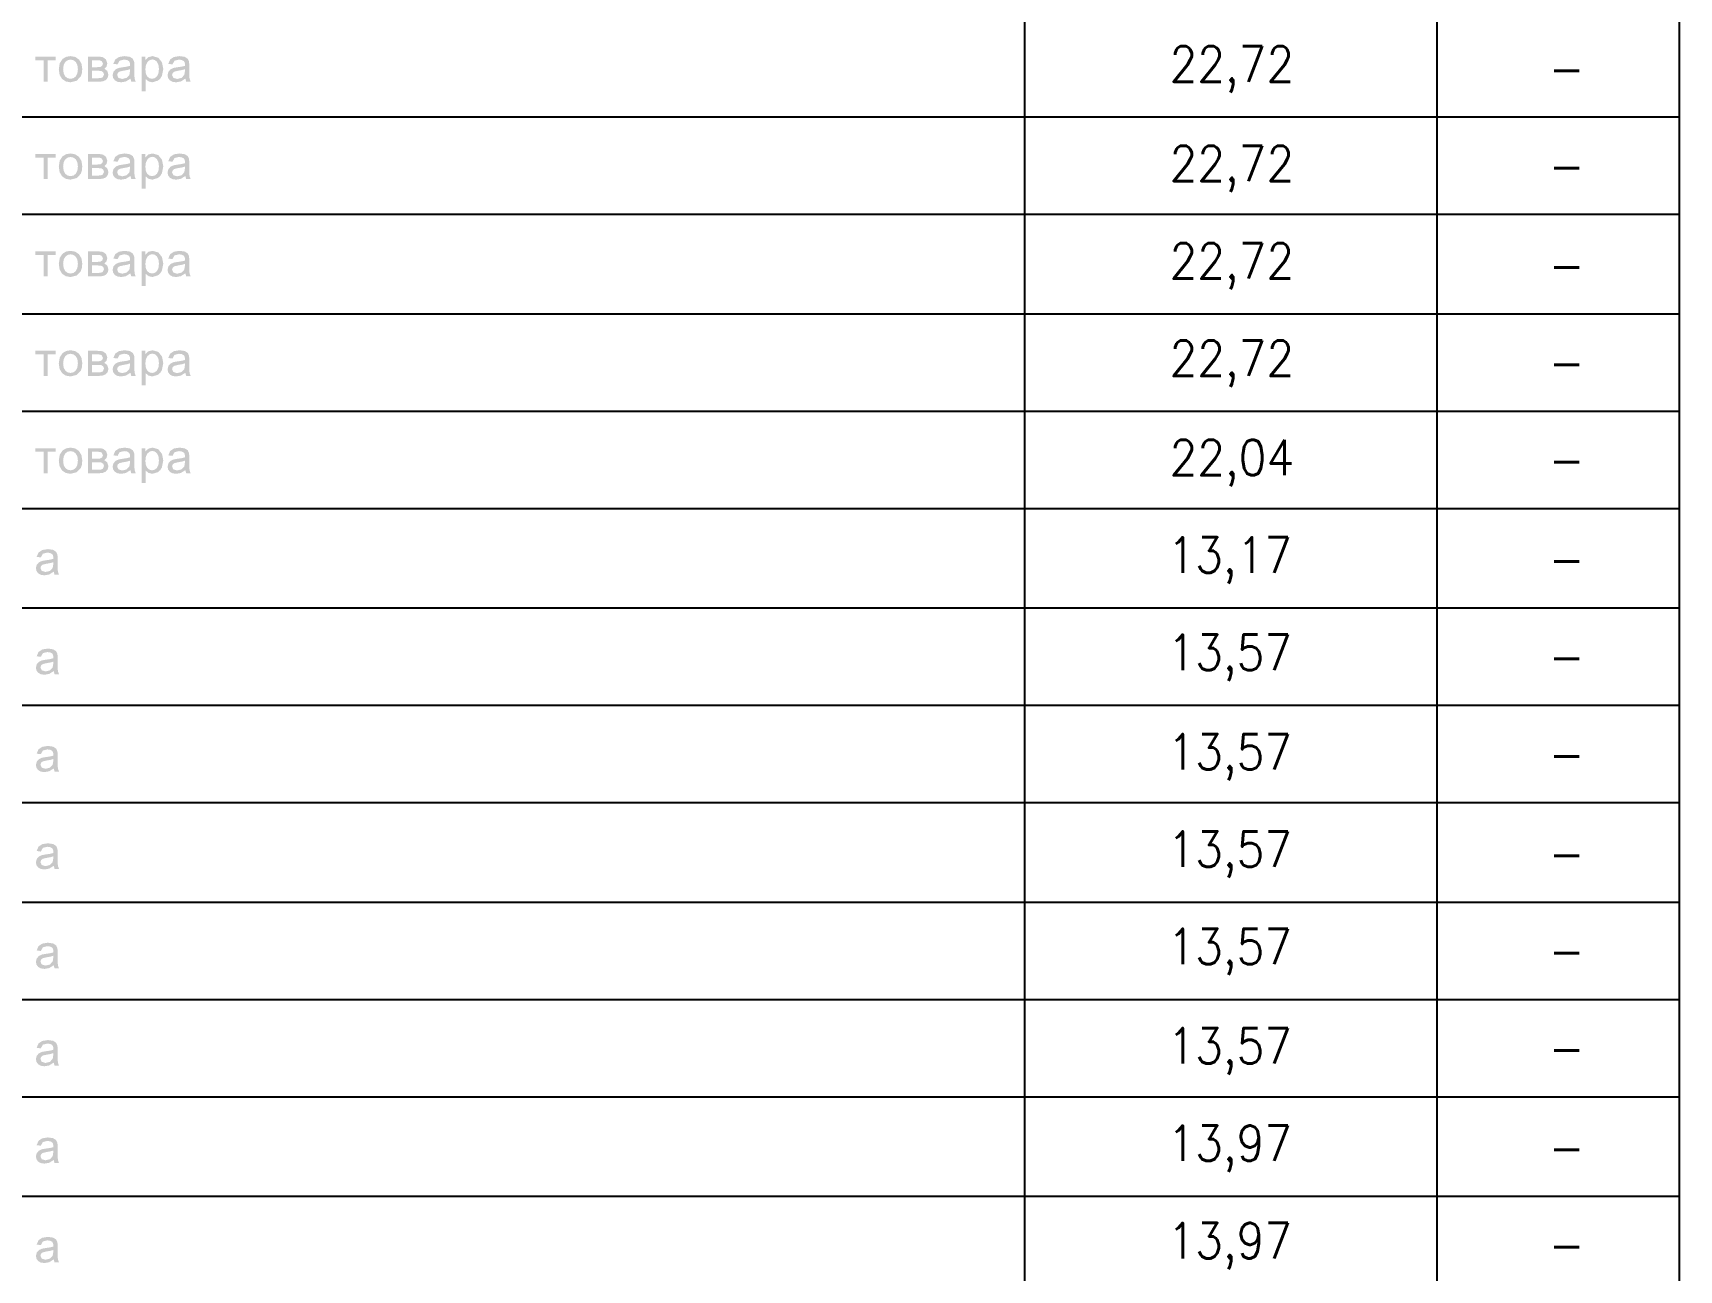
# Model space of a CAD drawing. Header units: millimetres. Extents: x 0 to 420, y 0 to 297.
# Drawn here: x 44.04 to 77.68, y 100.3 to 125.58 of the extents above; entities that cross this region are included whole.
import ezdxf

# ---------------------------------------------------------------- set-up
doc = ezdxf.new("R2010")
doc.units = ezdxf.units.MM
doc.layers.get('0').update_dxf_attribs({"linetype": 'CONTINUOUS'})
doc.styles.get("Standard").update_dxf_attribs({"font": 'STANDARD'})

msp = doc.modelspace()

# ---------------------------------------------------------------- hatches: boundary and pattern name
at = {"true_color": 0x0000fb}
for points in [[(44.088075, 125.099078), (44.504242, 125.099078), (44.504242, 125.027421), (44.339429, 125.027421), (44.339429, 124.587), (44.253439, 124.587), (44.253439, 125.027421), (44.088075, 125.027421)], [(44.088075, 123.109412), (44.504242, 123.109412), (44.504242, 123.037754), (44.339429, 123.037754), (44.339429, 122.597333), (44.253439, 122.597333), (44.253439, 123.037754), (44.088075, 123.037754)], [(44.088075, 121.119745), (44.504242, 121.119745), (44.504242, 121.048087), (44.339429, 121.048087), (44.339429, 120.607666), (44.253439, 120.607666), (44.253439, 121.048087), (44.088075, 121.048087)], [(44.088075, 119.087745), (44.504242, 119.087745), (44.504242, 119.016087), (44.339429, 119.016087), (44.339429, 118.575666), (44.253439, 118.575666), (44.253439, 119.016087), (44.088075, 119.016087)], [(44.088075, 117.098079), (44.504242, 117.098079), (44.504242, 117.026421), (44.339429, 117.026421), (44.339429, 116.586), (44.253439, 116.586), (44.253439, 117.026421), (44.088075, 117.026421)]]:
    msp.add_hatch(color=0, dxfattribs=at).paths.add_polyline_path(points, flags=0)
h = msp.add_hatch(color=0, dxfattribs=at)
h.paths.add_polyline_path([(44.565339, 124.843315), (44.584907, 124.966994), (44.644162, 125.053879), (44.717405, 125.096322), (44.805117, 125.110654), (44.901098, 125.093291), (44.977648, 125.041201), (45.028015, 124.958863), (45.044896, 124.85048), (45.037454, 124.761735), (45.01513, 124.694486), (44.929141, 124.606843), (44.805117, 124.575424), (44.707966, 124.592512), (44.631484, 124.644326), (44.581875, 124.728317)], flags=0)
h.paths.add_polyline_path([(44.654084, 124.843315), (44.664833, 124.756843), (44.697079, 124.695589), (44.745517, 124.65914), (44.805117, 124.647082), (44.864235, 124.659209), (44.912604, 124.69614), (44.94485, 124.758083), (44.955599, 124.846071), (44.94485, 124.929166), (44.912604, 124.989938), (44.864235, 125.026663), (44.805117, 125.038996), (44.745517, 125.026663), (44.697079, 124.989938), (44.664833, 124.928822)], flags=0)
h = msp.add_hatch(color=0, dxfattribs=at)
h.paths.add_polyline_path([(45.159179, 125.099078), (45.35927, 125.099078), (45.423417, 125.095909), (45.468962, 125.086952), (45.530698, 125.041752), (45.556605, 124.96348), (45.541171, 124.898987), (45.495971, 124.853788), (45.555502, 124.808588), (45.579756, 124.730315), (45.564115, 124.666788), (45.52739, 124.622277), (45.469513, 124.59575), (45.390138, 124.587), (45.159179, 124.587)], flags=0)
h.paths.add_polyline_path([(45.246271, 124.883553), (45.338875, 124.883553), (45.414391, 124.889065), (45.451874, 124.912768), (45.46841, 124.955211), (45.439747, 125.011435), (45.400818, 125.023355), (45.341631, 125.027421), (45.246271, 125.027421)], flags=0)
h.paths.add_polyline_path([(45.246271, 124.658657), (45.360372, 124.658657), (45.422453, 124.662861), (45.461796, 124.675745), (45.490459, 124.734725), (45.474474, 124.779925), (45.433133, 124.806934), (45.351002, 124.812447), (45.246271, 124.812447)], flags=0)
h = msp.add_hatch(color=0, dxfattribs=at)
h.paths.add_polyline_path([(46.029294, 124.650389), (45.936139, 124.59196), (45.840227, 124.575424), (45.765538, 124.585759), (45.710692, 124.616765), (45.676723, 124.663618), (45.665492, 124.722047), (45.68258, 124.790398), (45.727228, 124.840559), (45.790067, 124.869222), (45.867237, 124.882451), (45.95805, 124.89568), (46.021577, 124.912217), (46.022128, 124.934816), (46.015996, 124.979947), (45.997875, 125.009782), (45.95612, 125.031624), (45.898656, 125.038996), (45.808257, 125.017499), (45.765262, 124.941431), (45.680375, 124.953006), (45.718409, 125.041201), (45.795028, 125.092464), (45.911334, 125.110654), (46.017719, 125.09522), (46.078352, 125.056084), (46.105362, 124.997655), (46.109772, 124.917177), (46.109772, 124.801422), (46.111081, 124.702686), (46.115284, 124.648184), (46.137332, 124.587), (46.046382, 124.587)], flags=0)
h.paths.add_polyline_path([(46.021577, 124.843866), (45.962528, 124.825951), (45.879915, 124.811344), (45.804398, 124.793705), (45.770223, 124.765593), (45.758096, 124.724252), (45.784003, 124.666375), (45.861174, 124.643223), (45.95047, 124.665272), (46.007797, 124.725355), (46.021577, 124.812447)], flags=0)
h = msp.add_hatch(color=0, dxfattribs=at)
h.paths.add_polyline_path([(46.256025, 124.390767), (46.256025, 125.099078), (46.3354, 125.099078), (46.3354, 125.032933), (46.398238, 125.09081), (46.483677, 125.110654), (46.599432, 125.07703), (46.674949, 124.98167), (46.700856, 124.847173), (46.672744, 124.705511), (46.638086, 124.649838), (46.590613, 124.609048), (46.477613, 124.575424), (46.399341, 124.593614), (46.343117, 124.639916), (46.343117, 124.390767)], flags=0)
h.paths.add_polyline_path([(46.334849, 124.840007), (46.344771, 124.753949), (46.374536, 124.693935), (46.418702, 124.658726), (46.47155, 124.647082), (46.525294, 124.65914), (46.570769, 124.695589), (46.601775, 124.758014), (46.61211, 124.847724), (46.601912, 124.932956), (46.571871, 124.993796), (46.527567, 125.030521), (46.475409, 125.042855), (46.42325, 125.029763), (46.377292, 124.99104), (46.345322, 124.927306)], flags=0)
h = msp.add_hatch(color=0, dxfattribs=at)
h.paths.add_polyline_path([(47.151931, 124.650389), (47.058776, 124.59196), (46.962864, 124.575424), (46.888174, 124.585759), (46.833328, 124.616765), (46.79936, 124.663618), (46.788129, 124.722047), (46.805216, 124.790398), (46.849865, 124.840559), (46.912703, 124.869222), (46.989874, 124.882451), (47.080686, 124.89568), (47.144214, 124.912217), (47.144765, 124.934816), (47.138633, 124.979947), (47.120512, 125.009782), (47.078757, 125.031624), (47.021293, 125.038996), (46.930894, 125.017499), (46.887899, 124.941431), (46.803012, 124.953006), (46.841045, 125.041201), (46.917664, 125.092464), (47.033971, 125.110654), (47.140355, 125.09522), (47.200989, 125.056084), (47.227999, 124.997655), (47.232408, 124.917177), (47.232408, 124.801422), (47.233717, 124.702686), (47.23792, 124.648184), (47.259969, 124.587), (47.169019, 124.587)], flags=0)
h.paths.add_polyline_path([(47.144214, 124.843866), (47.085165, 124.825951), (47.002552, 124.811344), (46.927035, 124.793705), (46.89286, 124.765593), (46.880733, 124.724252), (46.90664, 124.666375), (46.98381, 124.643223), (47.073107, 124.665272), (47.130434, 124.725355), (47.144214, 124.812447)], flags=0)
h = msp.add_hatch(color=0, dxfattribs=at)
h.paths.add_polyline_path([(44.565339, 122.853648), (44.584907, 122.977327), (44.644162, 123.064212), (44.717405, 123.106656), (44.805117, 123.120987), (44.901098, 123.103624), (44.977648, 123.051534), (45.028015, 122.969196), (45.044896, 122.860814), (45.037454, 122.772068), (45.01513, 122.70482), (44.929141, 122.617177), (44.805117, 122.585757), (44.707966, 122.602845), (44.631484, 122.654659), (44.581875, 122.738651)], flags=0)
h.paths.add_polyline_path([(44.654084, 122.853648), (44.664833, 122.767176), (44.697079, 122.705922), (44.745517, 122.669473), (44.805117, 122.657415), (44.864235, 122.669542), (44.912604, 122.706473), (44.94485, 122.768416), (44.955599, 122.856404), (44.94485, 122.9395), (44.912604, 123.000271), (44.864235, 123.036996), (44.805117, 123.049329), (44.745517, 123.036996), (44.697079, 123.000271), (44.664833, 122.939155)], flags=0)
h = msp.add_hatch(color=0, dxfattribs=at)
h.paths.add_polyline_path([(45.159179, 123.109412), (45.35927, 123.109412), (45.423417, 123.106242), (45.468962, 123.097285), (45.530698, 123.052085), (45.556605, 122.973813), (45.541171, 122.909321), (45.495971, 122.864121), (45.555502, 122.818921), (45.579756, 122.740649), (45.564115, 122.677121), (45.52739, 122.632611), (45.469513, 122.606083), (45.390138, 122.597333), (45.159179, 122.597333)], flags=0)
h.paths.add_polyline_path([(45.246271, 122.893887), (45.338875, 122.893887), (45.414391, 122.899399), (45.451874, 122.923101), (45.46841, 122.965545), (45.439747, 123.021769), (45.400818, 123.033689), (45.341631, 123.037754), (45.246271, 123.037754)], flags=0)
h.paths.add_polyline_path([(45.246271, 122.668991), (45.360372, 122.668991), (45.422453, 122.673194), (45.461796, 122.686079), (45.490459, 122.745059), (45.474474, 122.790258), (45.433133, 122.817268), (45.351002, 122.82278), (45.246271, 122.82278)], flags=0)
h = msp.add_hatch(color=0, dxfattribs=at)
h.paths.add_polyline_path([(46.029294, 122.660723), (45.936139, 122.602294), (45.840227, 122.585757), (45.765538, 122.596093), (45.710692, 122.627098), (45.676723, 122.673952), (45.665492, 122.732381), (45.68258, 122.800731), (45.727228, 122.850892), (45.790067, 122.879555), (45.867237, 122.892784), (45.95805, 122.906013), (46.021577, 122.92255), (46.022128, 122.94515), (46.015996, 122.99028), (45.997875, 123.020115), (45.95612, 123.041957), (45.898656, 123.049329), (45.808257, 123.027832), (45.765262, 122.951764), (45.680375, 122.96334), (45.718409, 123.051534), (45.795028, 123.102797), (45.911334, 123.120987), (46.017719, 123.105553), (46.078352, 123.066417), (46.105362, 123.007988), (46.109772, 122.927511), (46.109772, 122.811756), (46.111081, 122.713019), (46.115284, 122.658518), (46.137332, 122.597333), (46.046382, 122.597333)], flags=0)
h.paths.add_polyline_path([(46.021577, 122.854199), (45.962528, 122.836285), (45.879915, 122.821677), (45.804398, 122.804039), (45.770223, 122.775927), (45.758096, 122.734585), (45.784003, 122.676708), (45.861174, 122.653557), (45.95047, 122.675605), (46.007797, 122.735688), (46.021577, 122.82278)], flags=0)
h = msp.add_hatch(color=0, dxfattribs=at)
h.paths.add_polyline_path([(46.256025, 122.4011), (46.256025, 123.109412), (46.3354, 123.109412), (46.3354, 123.043266), (46.398238, 123.101144), (46.483677, 123.120987), (46.599432, 123.087363), (46.674949, 122.992003), (46.700856, 122.857506), (46.672744, 122.715844), (46.638086, 122.660171), (46.590613, 122.619381), (46.477613, 122.585757), (46.399341, 122.603947), (46.343117, 122.65025), (46.343117, 122.4011)], flags=0)
h.paths.add_polyline_path([(46.334849, 122.850341), (46.344771, 122.764282), (46.374536, 122.704269), (46.418702, 122.66906), (46.47155, 122.657415), (46.525294, 122.669473), (46.570769, 122.705922), (46.601775, 122.768347), (46.61211, 122.858058), (46.601912, 122.943289), (46.571871, 123.00413), (46.527567, 123.040854), (46.475409, 123.053188), (46.42325, 123.040097), (46.377292, 123.001374), (46.345322, 122.937639)], flags=0)
h = msp.add_hatch(color=0, dxfattribs=at)
h.paths.add_polyline_path([(47.151931, 122.660723), (47.058776, 122.602294), (46.962864, 122.585757), (46.888174, 122.596093), (46.833328, 122.627098), (46.79936, 122.673952), (46.788129, 122.732381), (46.805216, 122.800731), (46.849865, 122.850892), (46.912703, 122.879555), (46.989874, 122.892784), (47.080686, 122.906013), (47.144214, 122.92255), (47.144765, 122.94515), (47.138633, 122.99028), (47.120512, 123.020115), (47.078757, 123.041957), (47.021293, 123.049329), (46.930894, 123.027832), (46.887899, 122.951764), (46.803012, 122.96334), (46.841045, 123.051534), (46.917664, 123.102797), (47.033971, 123.120987), (47.140355, 123.105553), (47.200989, 123.066417), (47.227999, 123.007988), (47.232408, 122.927511), (47.232408, 122.811756), (47.233717, 122.713019), (47.23792, 122.658518), (47.259969, 122.597333), (47.169019, 122.597333)], flags=0)
h.paths.add_polyline_path([(47.144214, 122.854199), (47.085165, 122.836285), (47.002552, 122.821677), (46.927035, 122.804039), (46.89286, 122.775927), (46.880733, 122.734585), (46.90664, 122.676708), (46.98381, 122.653557), (47.073107, 122.675605), (47.130434, 122.735688), (47.144214, 122.82278)], flags=0)
h = msp.add_hatch(color=0, dxfattribs=at)
h.paths.add_polyline_path([(44.565339, 120.863981), (44.584907, 120.98766), (44.644162, 121.074546), (44.717405, 121.116989), (44.805117, 121.131321), (44.901098, 121.113957), (44.977648, 121.061868), (45.028015, 120.97953), (45.044896, 120.871147), (45.037454, 120.782401), (45.01513, 120.715153), (44.929141, 120.62751), (44.805117, 120.596091), (44.707966, 120.613178), (44.631484, 120.664993), (44.581875, 120.748984)], flags=0)
h.paths.add_polyline_path([(44.654084, 120.863981), (44.664833, 120.777509), (44.697079, 120.716256), (44.745517, 120.679806), (44.805117, 120.667749), (44.864235, 120.679875), (44.912604, 120.716807), (44.94485, 120.77875), (44.955599, 120.866737), (44.94485, 120.949833), (44.912604, 121.010605), (44.864235, 121.047329), (44.805117, 121.059663), (44.745517, 121.047329), (44.697079, 121.010605), (44.664833, 120.949489)], flags=0)
h = msp.add_hatch(color=0, dxfattribs=at)
h.paths.add_polyline_path([(46.029294, 120.671056), (45.936139, 120.612627), (45.840227, 120.596091), (45.765538, 120.606426), (45.710692, 120.637432), (45.676723, 120.684285), (45.665492, 120.742714), (45.68258, 120.811065), (45.727228, 120.861225), (45.790067, 120.889888), (45.867237, 120.903118), (45.95805, 120.916347), (46.021577, 120.932883), (46.022128, 120.955483), (46.015996, 121.000614), (45.997875, 121.030448), (45.95612, 121.05229), (45.898656, 121.059663), (45.808257, 121.038165), (45.765262, 120.962098), (45.680375, 120.973673), (45.718409, 121.061868), (45.795028, 121.113131), (45.911334, 121.131321), (46.017719, 121.115887), (46.078352, 121.07675), (46.105362, 121.018322), (46.109772, 120.937844), (46.109772, 120.822089), (46.111081, 120.723352), (46.115284, 120.668851), (46.137332, 120.607666), (46.046382, 120.607666)], flags=0)
h.paths.add_polyline_path([(46.021577, 120.864533), (45.962528, 120.846618), (45.879915, 120.832011), (45.804398, 120.814372), (45.770223, 120.78626), (45.758096, 120.744919), (45.784003, 120.687041), (45.861174, 120.66389), (45.95047, 120.685939), (46.007797, 120.746021), (46.021577, 120.833113)], flags=0)
h = msp.add_hatch(color=0, dxfattribs=at)
h.paths.add_polyline_path([(46.256025, 120.411434), (46.256025, 121.119745), (46.3354, 121.119745), (46.3354, 121.053599), (46.398238, 121.111477), (46.483677, 121.131321), (46.599432, 121.097697), (46.674949, 121.002336), (46.700856, 120.86784), (46.672744, 120.726177), (46.638086, 120.670505), (46.590613, 120.629715), (46.477613, 120.596091), (46.399341, 120.614281), (46.343117, 120.660583), (46.343117, 120.411434)], flags=0)
h.paths.add_polyline_path([(46.334849, 120.860674), (46.344771, 120.774616), (46.374536, 120.714602), (46.418702, 120.679393), (46.47155, 120.667749), (46.525294, 120.679806), (46.570769, 120.716256), (46.601775, 120.778681), (46.61211, 120.868391), (46.601912, 120.953623), (46.571871, 121.014463), (46.527567, 121.051188), (46.475409, 121.063521), (46.42325, 121.05043), (46.377292, 121.011707), (46.345322, 120.947973)], flags=0)
h = msp.add_hatch(color=0, dxfattribs=at)
h.paths.add_polyline_path([(47.151931, 120.671056), (47.058776, 120.612627), (46.962864, 120.596091), (46.888174, 120.606426), (46.833328, 120.637432), (46.79936, 120.684285), (46.788129, 120.742714), (46.805216, 120.811065), (46.849865, 120.861225), (46.912703, 120.889888), (46.989874, 120.903118), (47.080686, 120.916347), (47.144214, 120.932883), (47.144765, 120.955483), (47.138633, 121.000614), (47.120512, 121.030448), (47.078757, 121.05229), (47.021293, 121.059663), (46.930894, 121.038165), (46.887899, 120.962098), (46.803012, 120.973673), (46.841045, 121.061868), (46.917664, 121.113131), (47.033971, 121.131321), (47.140355, 121.115887), (47.200989, 121.07675), (47.227999, 121.018322), (47.232408, 120.937844), (47.232408, 120.822089), (47.233717, 120.723352), (47.23792, 120.668851), (47.259969, 120.607666), (47.169019, 120.607666)], flags=0)
h.paths.add_polyline_path([(47.144214, 120.864533), (47.085165, 120.846618), (47.002552, 120.832011), (46.927035, 120.814372), (46.89286, 120.78626), (46.880733, 120.744919), (46.90664, 120.687041), (46.98381, 120.66389), (47.073107, 120.685939), (47.130434, 120.746021), (47.144214, 120.833113)], flags=0)
h = msp.add_hatch(color=0, dxfattribs=at)
h.paths.add_polyline_path([(45.159179, 121.119745), (45.35927, 121.119745), (45.423417, 121.116576), (45.468962, 121.107618), (45.530698, 121.062419), (45.556605, 120.984146), (45.541171, 120.919654), (45.495971, 120.874454), (45.555502, 120.829255), (45.579756, 120.750982), (45.564115, 120.687455), (45.52739, 120.642944), (45.469513, 120.616417), (45.390138, 120.607666), (45.159179, 120.607666)], flags=0)
h.paths.add_polyline_path([(45.246271, 120.90422), (45.338875, 120.90422), (45.414391, 120.909732), (45.451874, 120.933434), (45.46841, 120.975878), (45.439747, 121.032102), (45.400818, 121.044022), (45.341631, 121.048087), (45.246271, 121.048087)], flags=0)
h.paths.add_polyline_path([(45.246271, 120.679324), (45.360372, 120.679324), (45.422453, 120.683527), (45.461796, 120.696412), (45.490459, 120.755392), (45.474474, 120.800592), (45.433133, 120.827601), (45.351002, 120.833113), (45.246271, 120.833113)], flags=0)
h = msp.add_hatch(color=0, dxfattribs=at)
h.paths.add_polyline_path([(44.565339, 118.831981), (44.584907, 118.95566), (44.644162, 119.042546), (44.717405, 119.084989), (44.805117, 119.099321), (44.901098, 119.081957), (44.977648, 119.029868), (45.028015, 118.94753), (45.044896, 118.839147), (45.037454, 118.750401), (45.01513, 118.683153), (44.929141, 118.59551), (44.805117, 118.564091), (44.707966, 118.581178), (44.631484, 118.632993), (44.581875, 118.716984)], flags=0)
h.paths.add_polyline_path([(44.654084, 118.831981), (44.664833, 118.745509), (44.697079, 118.684256), (44.745517, 118.647806), (44.805117, 118.635749), (44.864235, 118.647875), (44.912604, 118.684807), (44.94485, 118.74675), (44.955599, 118.834737), (44.94485, 118.917833), (44.912604, 118.978605), (44.864235, 119.015329), (44.805117, 119.027663), (44.745517, 119.015329), (44.697079, 118.978605), (44.664833, 118.917489)], flags=0)
h = msp.add_hatch(color=0, dxfattribs=at)
h.paths.add_polyline_path([(45.159179, 119.087745), (45.35927, 119.087745), (45.423417, 119.084576), (45.468962, 119.075618), (45.530698, 119.030419), (45.556605, 118.952146), (45.541171, 118.887654), (45.495971, 118.842454), (45.555502, 118.797255), (45.579756, 118.718982), (45.564115, 118.655455), (45.52739, 118.610944), (45.469513, 118.584417), (45.390138, 118.575666), (45.159179, 118.575666)], flags=0)
h.paths.add_polyline_path([(45.246271, 118.87222), (45.338875, 118.87222), (45.414391, 118.877732), (45.451874, 118.901434), (45.46841, 118.943878), (45.439747, 119.000102), (45.400818, 119.012022), (45.341631, 119.016087), (45.246271, 119.016087)], flags=0)
h.paths.add_polyline_path([(45.246271, 118.647324), (45.360372, 118.647324), (45.422453, 118.651527), (45.461796, 118.664412), (45.490459, 118.723392), (45.474474, 118.768592), (45.433133, 118.795601), (45.351002, 118.801113), (45.246271, 118.801113)], flags=0)
h = msp.add_hatch(color=0, dxfattribs=at)
h.paths.add_polyline_path([(46.029294, 118.639056), (45.936139, 118.580627), (45.840227, 118.564091), (45.765538, 118.574426), (45.710692, 118.605432), (45.676723, 118.652285), (45.665492, 118.710714), (45.68258, 118.779065), (45.727228, 118.829225), (45.790067, 118.857888), (45.867237, 118.871118), (45.95805, 118.884347), (46.021577, 118.900883), (46.022128, 118.923483), (46.015996, 118.968614), (45.997875, 118.998448), (45.95612, 119.02029), (45.898656, 119.027663), (45.808257, 119.006165), (45.765262, 118.930098), (45.680375, 118.941673), (45.718409, 119.029868), (45.795028, 119.081131), (45.911334, 119.099321), (46.017719, 119.083887), (46.078352, 119.04475), (46.105362, 118.986322), (46.109772, 118.905844), (46.109772, 118.790089), (46.111081, 118.691352), (46.115284, 118.636851), (46.137332, 118.575666), (46.046382, 118.575666)], flags=0)
h.paths.add_polyline_path([(46.021577, 118.832533), (45.962528, 118.814618), (45.879915, 118.800011), (45.804398, 118.782372), (45.770223, 118.75426), (45.758096, 118.712919), (45.784003, 118.655041), (45.861174, 118.63189), (45.95047, 118.653939), (46.007797, 118.714021), (46.021577, 118.801113)], flags=0)
h = msp.add_hatch(color=0, dxfattribs=at)
h.paths.add_polyline_path([(46.256025, 118.379434), (46.256025, 119.087745), (46.3354, 119.087745), (46.3354, 119.021599), (46.398238, 119.079477), (46.483677, 119.099321), (46.599432, 119.065697), (46.674949, 118.970336), (46.700856, 118.83584), (46.672744, 118.694177), (46.638086, 118.638505), (46.590613, 118.597715), (46.477613, 118.564091), (46.399341, 118.582281), (46.343117, 118.628583), (46.343117, 118.379434)], flags=0)
h.paths.add_polyline_path([(46.334849, 118.828674), (46.344771, 118.742616), (46.374536, 118.682602), (46.418702, 118.647393), (46.47155, 118.635749), (46.525294, 118.647806), (46.570769, 118.684256), (46.601775, 118.746681), (46.61211, 118.836391), (46.601912, 118.921623), (46.571871, 118.982463), (46.527567, 119.019188), (46.475409, 119.031521), (46.42325, 119.01843), (46.377292, 118.979707), (46.345322, 118.915973)], flags=0)
h = msp.add_hatch(color=0, dxfattribs=at)
h.paths.add_polyline_path([(47.151931, 118.639056), (47.058776, 118.580627), (46.962864, 118.564091), (46.888174, 118.574426), (46.833328, 118.605432), (46.79936, 118.652285), (46.788129, 118.710714), (46.805216, 118.779065), (46.849865, 118.829225), (46.912703, 118.857888), (46.989874, 118.871118), (47.080686, 118.884347), (47.144214, 118.900883), (47.144765, 118.923483), (47.138633, 118.968614), (47.120512, 118.998448), (47.078757, 119.02029), (47.021293, 119.027663), (46.930894, 119.006165), (46.887899, 118.930098), (46.803012, 118.941673), (46.841045, 119.029868), (46.917664, 119.081131), (47.033971, 119.099321), (47.140355, 119.083887), (47.200989, 119.04475), (47.227999, 118.986322), (47.232408, 118.905844), (47.232408, 118.790089), (47.233717, 118.691352), (47.23792, 118.636851), (47.259969, 118.575666), (47.169019, 118.575666)], flags=0)
h.paths.add_polyline_path([(47.144214, 118.832533), (47.085165, 118.814618), (47.002552, 118.800011), (46.927035, 118.782372), (46.89286, 118.75426), (46.880733, 118.712919), (46.90664, 118.655041), (46.98381, 118.63189), (47.073107, 118.653939), (47.130434, 118.714021), (47.144214, 118.801113)], flags=0)
h = msp.add_hatch(color=0, dxfattribs=at)
h.paths.add_polyline_path([(44.565339, 116.842315), (44.584907, 116.965994), (44.644162, 117.052879), (44.717405, 117.095322), (44.805117, 117.109654), (44.901098, 117.092291), (44.977648, 117.040201), (45.028015, 116.957863), (45.044896, 116.84948), (45.037454, 116.760735), (45.01513, 116.693487), (44.929141, 116.605843), (44.805117, 116.574424), (44.707966, 116.591512), (44.631484, 116.643326), (44.581875, 116.727317)], flags=0)
h.paths.add_polyline_path([(44.654084, 116.842315), (44.664833, 116.755843), (44.697079, 116.694589), (44.745517, 116.65814), (44.805117, 116.646082), (44.864235, 116.658209), (44.912604, 116.69514), (44.94485, 116.757083), (44.955599, 116.845071), (44.94485, 116.928166), (44.912604, 116.988938), (44.864235, 117.025663), (44.805117, 117.037996), (44.745517, 117.025663), (44.697079, 116.988938), (44.664833, 116.927822)], flags=0)
h = msp.add_hatch(color=0, dxfattribs=at)
h.paths.add_polyline_path([(45.159179, 117.098079), (45.35927, 117.098079), (45.423417, 117.094909), (45.468962, 117.085952), (45.530698, 117.040752), (45.556605, 116.96248), (45.541171, 116.897987), (45.495971, 116.852788), (45.555502, 116.807588), (45.579756, 116.729316), (45.564115, 116.665788), (45.52739, 116.621277), (45.469513, 116.59475), (45.390138, 116.586), (45.159179, 116.586)], flags=0)
h.paths.add_polyline_path([(45.246271, 116.882553), (45.338875, 116.882553), (45.414391, 116.888066), (45.451874, 116.911768), (45.46841, 116.954211), (45.439747, 117.010435), (45.400818, 117.022355), (45.341631, 117.026421), (45.246271, 117.026421)], flags=0)
h.paths.add_polyline_path([(45.246271, 116.657658), (45.360372, 116.657658), (45.422453, 116.661861), (45.461796, 116.674745), (45.490459, 116.733725), (45.474474, 116.778925), (45.433133, 116.805934), (45.351002, 116.811447), (45.246271, 116.811447)], flags=0)
h = msp.add_hatch(color=0, dxfattribs=at)
h.paths.add_polyline_path([(46.029294, 116.649389), (45.936139, 116.59096), (45.840227, 116.574424), (45.765538, 116.584759), (45.710692, 116.615765), (45.676723, 116.662618), (45.665492, 116.721047), (45.68258, 116.789398), (45.727228, 116.839559), (45.790067, 116.868222), (45.867237, 116.881451), (45.95805, 116.89468), (46.021577, 116.911217), (46.022128, 116.933816), (46.015996, 116.978947), (45.997875, 117.008782), (45.95612, 117.030624), (45.898656, 117.037996), (45.808257, 117.016499), (45.765262, 116.940431), (45.680375, 116.952006), (45.718409, 117.040201), (45.795028, 117.091464), (45.911334, 117.109654), (46.017719, 117.09422), (46.078352, 117.055084), (46.105362, 116.996655), (46.109772, 116.916177), (46.109772, 116.800422), (46.111081, 116.701686), (46.115284, 116.647184), (46.137332, 116.586), (46.046382, 116.586)], flags=0)
h.paths.add_polyline_path([(46.021577, 116.842866), (45.962528, 116.824951), (45.879915, 116.810344), (45.804398, 116.792705), (45.770223, 116.764593), (45.758096, 116.723252), (45.784003, 116.665375), (45.861174, 116.642223), (45.95047, 116.664272), (46.007797, 116.724355), (46.021577, 116.811447)], flags=0)
h = msp.add_hatch(color=0, dxfattribs=at)
h.paths.add_polyline_path([(46.256025, 116.389767), (46.256025, 117.098079), (46.3354, 117.098079), (46.3354, 117.031933), (46.398238, 117.08981), (46.483677, 117.109654), (46.599432, 117.07603), (46.674949, 116.98067), (46.700856, 116.846173), (46.672744, 116.704511), (46.638086, 116.648838), (46.590613, 116.608048), (46.477613, 116.574424), (46.399341, 116.592614), (46.343117, 116.638916), (46.343117, 116.389767)], flags=0)
h.paths.add_polyline_path([(46.334849, 116.839007), (46.344771, 116.752949), (46.374536, 116.692935), (46.418702, 116.657726), (46.47155, 116.646082), (46.525294, 116.65814), (46.570769, 116.694589), (46.601775, 116.757014), (46.61211, 116.846724), (46.601912, 116.931956), (46.571871, 116.992796), (46.527567, 117.029521), (46.475409, 117.041855), (46.42325, 117.028763), (46.377292, 116.99004), (46.345322, 116.926306)], flags=0)
h = msp.add_hatch(color=0, dxfattribs=at)
h.paths.add_polyline_path([(47.151931, 116.649389), (47.058776, 116.59096), (46.962864, 116.574424), (46.888174, 116.584759), (46.833328, 116.615765), (46.79936, 116.662618), (46.788129, 116.721047), (46.805216, 116.789398), (46.849865, 116.839559), (46.912703, 116.868222), (46.989874, 116.881451), (47.080686, 116.89468), (47.144214, 116.911217), (47.144765, 116.933816), (47.138633, 116.978947), (47.120512, 117.008782), (47.078757, 117.030624), (47.021293, 117.037996), (46.930894, 117.016499), (46.887899, 116.940431), (46.803012, 116.952006), (46.841045, 117.040201), (46.917664, 117.091464), (47.033971, 117.109654), (47.140355, 117.09422), (47.200989, 117.055084), (47.227999, 116.996655), (47.232408, 116.916177), (47.232408, 116.800422), (47.233717, 116.701686), (47.23792, 116.647184), (47.259969, 116.586), (47.169019, 116.586)], flags=0)
h.paths.add_polyline_path([(47.144214, 116.842866), (47.085165, 116.824951), (47.002552, 116.810344), (46.927035, 116.792705), (46.89286, 116.764593), (46.880733, 116.723252), (46.90664, 116.665375), (46.98381, 116.642223), (47.073107, 116.664272), (47.130434, 116.724355), (47.144214, 116.811447)], flags=0)
h = msp.add_hatch(color=0, dxfattribs=at)
h.paths.add_polyline_path([(44.461505, 114.575056), (44.36835, 114.516627), (44.272439, 114.500091), (44.197749, 114.510426), (44.142903, 114.541432), (44.108934, 114.588285), (44.097703, 114.646714), (44.114791, 114.715065), (44.159439, 114.765225), (44.222278, 114.793888), (44.299448, 114.807118), (44.390261, 114.820347), (44.453788, 114.836883), (44.45434, 114.859483), (44.448207, 114.904614), (44.430086, 114.934448), (44.388332, 114.95629), (44.330867, 114.963663), (44.240468, 114.942165), (44.197473, 114.866098), (44.112586, 114.877673), (44.15062, 114.965868), (44.227239, 115.017131), (44.343545, 115.035321), (44.44993, 115.019887), (44.510564, 114.98075), (44.537573, 114.922322), (44.541983, 114.841844), (44.541983, 114.726089), (44.543292, 114.627353), (44.547495, 114.572851), (44.569544, 114.511666), (44.478593, 114.511666)], flags=0)
h.paths.add_polyline_path([(44.453788, 114.768533), (44.39474, 114.750618), (44.312126, 114.736011), (44.23661, 114.718372), (44.202434, 114.69026), (44.190308, 114.648919), (44.216215, 114.591041), (44.293385, 114.56789), (44.382682, 114.589939), (44.440008, 114.650021), (44.453788, 114.737113)], flags=0)
h = msp.add_hatch(color=0, dxfattribs=at)
h.paths.add_polyline_path([(44.461505, 112.543056), (44.36835, 112.484627), (44.272439, 112.468091), (44.197749, 112.478426), (44.142903, 112.509432), (44.108934, 112.556285), (44.097703, 112.614714), (44.114791, 112.683065), (44.159439, 112.733225), (44.222278, 112.761888), (44.299448, 112.775118), (44.390261, 112.788347), (44.453788, 112.804883), (44.45434, 112.827483), (44.448207, 112.872614), (44.430086, 112.902448), (44.388332, 112.92429), (44.330867, 112.931663), (44.240468, 112.910165), (44.197473, 112.834098), (44.112586, 112.845673), (44.15062, 112.933868), (44.227239, 112.985131), (44.343545, 113.003321), (44.44993, 112.987887), (44.510564, 112.94875), (44.537573, 112.890322), (44.541983, 112.809844), (44.541983, 112.694089), (44.543292, 112.595353), (44.547495, 112.540851), (44.569544, 112.479666), (44.478593, 112.479666)], flags=0)
h.paths.add_polyline_path([(44.453788, 112.736533), (44.39474, 112.718618), (44.312126, 112.704011), (44.23661, 112.686372), (44.202434, 112.65826), (44.190308, 112.616919), (44.216215, 112.559041), (44.293385, 112.53589), (44.382682, 112.557939), (44.440008, 112.618021), (44.453788, 112.705113)], flags=0)
h = msp.add_hatch(color=0, dxfattribs=at)
h.paths.add_polyline_path([(44.461505, 110.553389), (44.36835, 110.49496), (44.272439, 110.478424), (44.197749, 110.488759), (44.142903, 110.519765), (44.108934, 110.566618), (44.097703, 110.625047), (44.114791, 110.693398), (44.159439, 110.743559), (44.222278, 110.772222), (44.299448, 110.785451), (44.390261, 110.79868), (44.453788, 110.815217), (44.45434, 110.837816), (44.448207, 110.882947), (44.430086, 110.912782), (44.388332, 110.934624), (44.330867, 110.941996), (44.240468, 110.920499), (44.197473, 110.844431), (44.112586, 110.856007), (44.15062, 110.944201), (44.227239, 110.995464), (44.343545, 111.013654), (44.44993, 110.99822), (44.510564, 110.959084), (44.537573, 110.900655), (44.541983, 110.820178), (44.541983, 110.704422), (44.543292, 110.605686), (44.547495, 110.551184), (44.569544, 110.49), (44.478593, 110.49)], flags=0)
h.paths.add_polyline_path([(44.453788, 110.746866), (44.39474, 110.728951), (44.312126, 110.714344), (44.23661, 110.696705), (44.202434, 110.668593), (44.190308, 110.627252), (44.216215, 110.569375), (44.293385, 110.546224), (44.382682, 110.568272), (44.440008, 110.628355), (44.453788, 110.715447)], flags=0)
h = msp.add_hatch(color=0, dxfattribs=at)
h.paths.add_polyline_path([(44.461508, 108.563723), (44.368352, 108.505294), (44.272441, 108.488757), (44.197751, 108.499093), (44.142905, 108.530099), (44.108937, 108.576952), (44.097706, 108.635381), (44.114793, 108.703731), (44.159442, 108.753892), (44.22228, 108.782555), (44.29945, 108.795784), (44.390263, 108.809013), (44.453791, 108.82555), (44.454342, 108.84815), (44.44821, 108.89328), (44.430088, 108.923115), (44.388334, 108.944957), (44.33087, 108.952329), (44.24047, 108.930832), (44.197476, 108.854764), (44.112588, 108.86634), (44.150622, 108.954534), (44.227241, 109.005797), (44.343548, 109.023987), (44.449932, 109.008553), (44.510566, 108.969417), (44.537575, 108.910988), (44.541985, 108.830511), (44.541985, 108.714756), (44.543294, 108.616019), (44.547497, 108.561518), (44.569546, 108.500333), (44.478595, 108.500333)], flags=0)
h.paths.add_polyline_path([(44.453791, 108.757199), (44.394742, 108.739285), (44.312128, 108.724678), (44.236612, 108.707039), (44.202437, 108.678927), (44.19031, 108.637586), (44.216217, 108.579708), (44.293387, 108.556557), (44.382684, 108.578605), (44.44001, 108.638688), (44.453791, 108.72578)], flags=0)
h = msp.add_hatch(color=0, dxfattribs=at)
h.paths.add_polyline_path([(44.461505, 106.531723), (44.36835, 106.473294), (44.272439, 106.456757), (44.197749, 106.467093), (44.142903, 106.498099), (44.108934, 106.544952), (44.097703, 106.603381), (44.114791, 106.671731), (44.159439, 106.721892), (44.222278, 106.750555), (44.299448, 106.763784), (44.390261, 106.777013), (44.453788, 106.79355), (44.45434, 106.81615), (44.448207, 106.86128), (44.430086, 106.891115), (44.388332, 106.912957), (44.330867, 106.920329), (44.240468, 106.898832), (44.197473, 106.822764), (44.112586, 106.83434), (44.15062, 106.922534), (44.227239, 106.973797), (44.343545, 106.991987), (44.44993, 106.976553), (44.510564, 106.937417), (44.537573, 106.878988), (44.541983, 106.798511), (44.541983, 106.682756), (44.543292, 106.584019), (44.547495, 106.529518), (44.569544, 106.468333), (44.478593, 106.468333)], flags=0)
h.paths.add_polyline_path([(44.453788, 106.725199), (44.39474, 106.707285), (44.312126, 106.692678), (44.23661, 106.675039), (44.202434, 106.646927), (44.190308, 106.605586), (44.216215, 106.547708), (44.293385, 106.524557), (44.382682, 106.546605), (44.440008, 106.606688), (44.453788, 106.69378)], flags=0)
h = msp.add_hatch(color=0, dxfattribs=at)
h.paths.add_polyline_path([(44.461505, 104.542056), (44.36835, 104.483627), (44.272439, 104.467091), (44.197749, 104.477426), (44.142903, 104.508432), (44.108934, 104.555285), (44.097703, 104.613714), (44.114791, 104.682065), (44.159439, 104.732225), (44.222278, 104.760888), (44.299448, 104.774118), (44.390261, 104.787347), (44.453788, 104.803883), (44.45434, 104.826483), (44.448207, 104.871614), (44.430086, 104.901448), (44.388332, 104.92329), (44.330867, 104.930663), (44.240468, 104.909165), (44.197473, 104.833098), (44.112586, 104.844673), (44.15062, 104.932868), (44.227239, 104.984131), (44.343545, 105.002321), (44.44993, 104.986887), (44.510564, 104.94775), (44.537573, 104.889322), (44.541983, 104.808844), (44.541983, 104.693089), (44.543292, 104.594353), (44.547495, 104.539851), (44.569544, 104.478666), (44.478593, 104.478666)], flags=0)
h.paths.add_polyline_path([(44.453788, 104.735533), (44.39474, 104.717618), (44.312126, 104.703011), (44.23661, 104.685372), (44.202434, 104.65726), (44.190308, 104.615919), (44.216215, 104.558041), (44.293385, 104.53489), (44.382682, 104.556939), (44.440008, 104.617021), (44.453788, 104.704113)], flags=0)
h = msp.add_hatch(color=0, dxfattribs=at)
h.paths.add_polyline_path([(44.461508, 102.552389), (44.368352, 102.493961), (44.272441, 102.477424), (44.197751, 102.487759), (44.142905, 102.518765), (44.108937, 102.565619), (44.097706, 102.624047), (44.114793, 102.692398), (44.159442, 102.742559), (44.22228, 102.771222), (44.29945, 102.784451), (44.390263, 102.79768), (44.453791, 102.814217), (44.454342, 102.836816), (44.44821, 102.881947), (44.430088, 102.911782), (44.388334, 102.933624), (44.33087, 102.940996), (44.24047, 102.919499), (44.197476, 102.843431), (44.112588, 102.855007), (44.150622, 102.943201), (44.227241, 102.994464), (44.343548, 103.012654), (44.449932, 102.99722), (44.510566, 102.958084), (44.537575, 102.899655), (44.541985, 102.819178), (44.541985, 102.703422), (44.543294, 102.604686), (44.547497, 102.550184), (44.569546, 102.489), (44.478595, 102.489)], flags=0)
h.paths.add_polyline_path([(44.453791, 102.745866), (44.394742, 102.727951), (44.312128, 102.713344), (44.236612, 102.695705), (44.202437, 102.667593), (44.19031, 102.626252), (44.216217, 102.568375), (44.293387, 102.545224), (44.382684, 102.567272), (44.44001, 102.627355), (44.453791, 102.714447)], flags=0)
h = msp.add_hatch(color=0, dxfattribs=at)
h.paths.add_polyline_path([(44.461506, 100.520389), (44.36835, 100.461961), (44.272439, 100.445424), (44.197749, 100.455759), (44.142903, 100.486765), (44.108935, 100.533619), (44.097704, 100.592047), (44.114791, 100.660398), (44.15944, 100.710559), (44.222278, 100.739222), (44.299448, 100.752451), (44.390261, 100.76568), (44.453789, 100.782217), (44.45434, 100.804816), (44.448208, 100.849947), (44.430086, 100.879782), (44.388332, 100.901624), (44.330868, 100.908996), (44.240468, 100.887499), (44.197474, 100.811431), (44.112586, 100.823007), (44.15062, 100.911201), (44.227239, 100.962464), (44.343546, 100.980654), (44.44993, 100.96522), (44.510564, 100.926084), (44.537573, 100.867655), (44.541983, 100.787178), (44.541983, 100.671422), (44.543292, 100.572686), (44.547495, 100.518184), (44.569544, 100.457), (44.478593, 100.457)], flags=0)
h.paths.add_polyline_path([(44.453789, 100.713866), (44.39474, 100.695951), (44.312126, 100.681344), (44.23661, 100.663705), (44.202435, 100.635593), (44.190308, 100.594252), (44.216215, 100.536375), (44.293385, 100.513224), (44.382682, 100.535272), (44.440008, 100.595355), (44.453789, 100.682447)], flags=0)

# ---------------------------------------------------------------- linework, layer by layer
at = {"color": 0, "true_color": 0x000007}
for points in [[(64.304335, 246.422332), (64.304335, 39.708667)], [(72.728668, 246.422332), (72.728668, 39.708667)], [(77.681668, 246.422332), (77.681668, 39.708667)], [(28.913668, 123.867333), (77.681668, 123.867333)], [(28.913668, 121.877666), (77.681668, 121.877666)], [(28.913668, 119.845666), (77.681668, 119.845666)], [(28.913668, 117.856), (77.681668, 117.856)], [(28.913668, 115.866333), (77.681668, 115.866333)], [(28.913668, 113.834333), (77.681668, 113.834333)], [(28.913668, 111.844666), (77.681668, 111.844666)], [(28.913668, 109.855), (77.681668, 109.855)], [(28.913668, 107.823), (77.681668, 107.823)], [(28.913668, 105.833333), (77.681668, 105.833333)], [(28.913668, 103.843666), (77.681668, 103.843666)], [(28.913668, 101.811666), (77.681668, 101.811666)]]:
    msp.add_lwpolyline(points, dxfattribs=at)

# ---------------------------------------------------------------- texts
at = {"color": 0, "true_color": 0x0000fb, "char_height": 0.724708, "attachment_point": 1}
for s, insert, width in [('22,72', (67.267668, 125.311712), 2.29490876), ('-', (75.014672, 125.227048), 0.32209244), ('22,72', (67.267668, 123.279708), 2.29490876), ('-', (75.014672, 123.237368), 0.32209244), ('22,72', (67.267668, 121.290045), 2.29490876), ('-', (75.014672, 121.205382), 0.32209244), ('22,72', (67.267668, 119.300382), 2.29490876), ('-', (75.014672, 119.215701), 0.32209244), ('22,04', (67.267668, 117.268378), 2.37543178), ('-', (75.014672, 117.226038), 0.32209244), ('13,17', (67.225337, 115.278715), 1.97281623), ('-', (75.014672, 115.194035), 0.32209244), ('13,57', (67.225337, 113.289035), 2.1338625), ('-', (75.014672, 113.204371), 0.32209244), ('13,57', (67.225337, 111.257048), 2.1338625), ('-', (75.014672, 111.214708), 0.32209244), ('13,57', (67.225337, 109.267368), 2.1338625), ('-', (75.014672, 109.182705), 0.32209244), ('13,57', (67.225337, 107.277705), 2.1338625), ('-', (75.014672, 107.193041), 0.32209244), ('13,57', (67.225337, 105.245701), 2.1338625), ('-', (75.014672, 105.203378), 0.32209244), ('13,97', (67.225337, 103.256038), 2.1338625), ('-', (75.014672, 103.171375), 0.32209244), ('13,97', (67.225337, 101.266375), 2.1338625), ('-', (75.014672, 101.181712), 0.32209244)]:
    msp.add_mtext(s, dxfattribs=dict(at, insert=insert, width=width))

doc.saveas('drawing.dxf')
